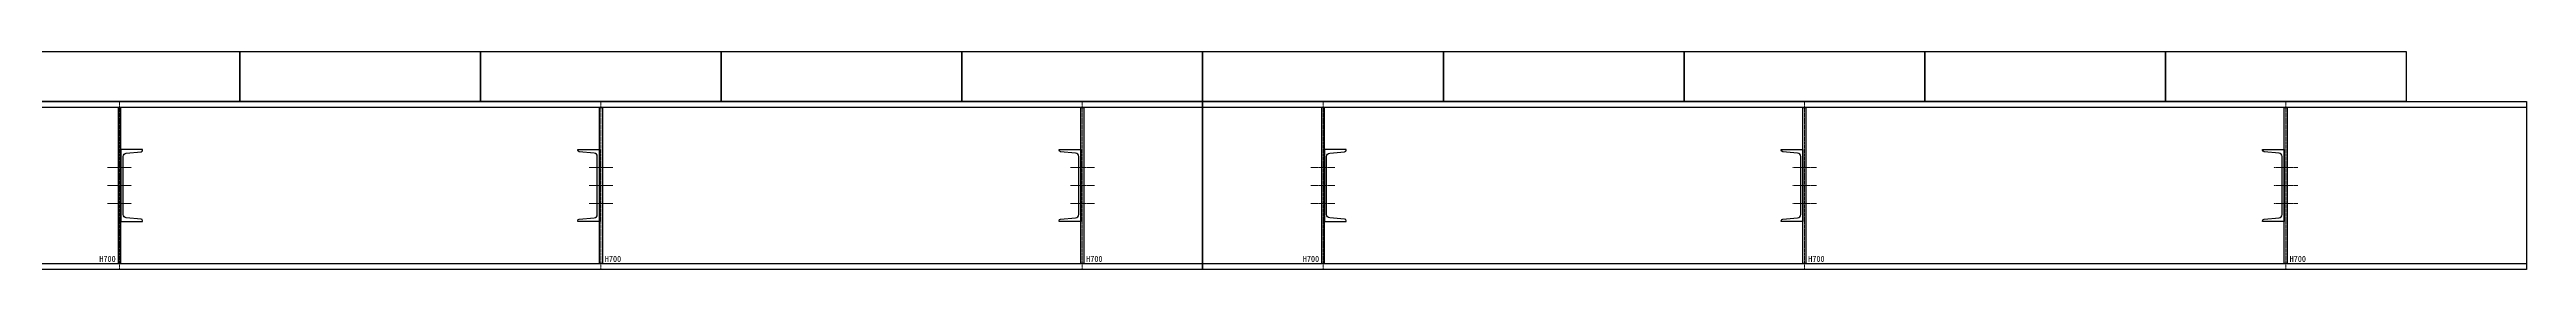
# Model space of a CAD drawing. Extents: x 146707 to 337808, y -286669 to -179901.
# Drawn here: x 179641 to 189931, y -238350 to -237442 of the extents above; entities that cross this region are included whole.
import ezdxf

# ---------------------------------------------------------------- set-up
doc = ezdxf.new("R2010")
doc.units = 0
doc.linetypes.add('CENTER', pattern=[2, 1.25, -0.25, 0.25, -0.25])
doc.layers.get('0').update_dxf_attribs({"linetype": 'CONTINUOUS'})
doc.layers.get('Defpoints').update_dxf_attribs({"linetype": 'CONTINUOUS', "true_color": 0x5f994c})
doc.layers.add('D-BMK', color=2, linetype='CENTER', lineweight=13)
for name, color, linetype in [('D-STR-FUKKOUBAN', 1, 'CONTINUOUS'), ('D-STR-STF', 7, 'CONTINUOUS'), ('D-STR-SYUKETA', 1, 'CONTINUOUS'), ('D-STR-TAIKEIKOU', 1, 'CONTINUOUS')]:
    doc.layers.add(name, color=color, linetype=linetype)
doc.styles.add('ＭＳ ゴシック', font='')
doc.styles.get('ＭＳ ゴシック').set_extended_font_data('MS Gothic')

# ---------------------------------------------------------------- blocks, each defined once
blk = doc.blocks.new('*U348')
at = {"layer": 'D-STR-SYUKETA', "linetype": 'Continuous'}
for points in [[(0, 350), (5000, 350), (5000, -350), (0, -350)], [(0, 326), (5000, 326), (5000, -326), (0, -326)]]:
    blk.add_lwpolyline(points, close=True, dxfattribs=at)
blk = doc.blocks.new('*U349')
at = {"layer": 'D-STR-SYUKETA', "linetype": 'Continuous'}
for points in [[(0, 350), (5500, 350), (5500, -350), (0, -350)], [(0, 326), (5500, 326), (5500, -326), (0, -326)]]:
    blk.add_lwpolyline(points, close=True, dxfattribs=at)
blk = doc.blocks.new('*U354')
at = {"layer": 'D-STR-FUKKOUBAN'}
for points in [[(0, 0), (1000, 0), (1000, -208), (0, -208)], [(1000, 0), (2000, 0), (2000, -208), (1000, -208)], [(2000, 0), (3000, 0), (3000, -208), (2000, -208)], [(3000, 0), (4000, 0), (4000, -208), (3000, -208)], [(4000, 0), (5000, 0), (5000, -208), (4000, -208)]]:
    blk.add_lwpolyline(points, close=True, dxfattribs=at)
blk = doc.blocks.new('C300X90X9X13')
at = {"color": 0, "linetype": 'ByBlock', "lineweight": -2}
blk.add_lwpolyline([(22, 15), (84, 10, -0.388879), (90, 3), (90, 0), (0, 0), (0, 300), (90, 300), (90, 297, -0.388879), (84, 290), (22, 285, 0.388879), (9, 271), (9, 29, 0.388879)], format="xyb", close=True, dxfattribs=at)
blk = doc.blocks.new('*U351')
at = {"layer": 'D-BMK'}
blk.add_line((0, -700), (0, 0), dxfattribs=at)
at = {"layer": 'D-BMK', "linetype": 'CENTER', "ltscale": 2}
for p, q in [((50, -275), (-50, -275)), ((50, -350), (-50, -350)), ((50, -425), (-50, -425))]:
    blk.add_line(p, q, dxfattribs=at)
at = {"layer": 'D-STR-STF', "color": 0}
blk.add_lwpolyline([(-6, -25), (6, -25), (6, -675), (-6, -675)], close=True, dxfattribs=at)
at = {"layer": 'D-STR-TAIKEIKOU', "rotation": 180}
blk.add_blockref('C300X90X9X13', (-6, -200), dxfattribs=at)
at = {"layer": 'Defpoints', "insert": (16, -669), "char_height": 25, "attachment_point": 7, "style": 'ＭＳ ゴシック'}
blk.add_mtext('\\A1;H700', dxfattribs=at)
blk = doc.blocks.new('*U352')
at = {"layer": 'D-BMK'}
blk.add_line((0, -700), (0, 0), dxfattribs=at)
at = {"layer": 'D-BMK', "linetype": 'CENTER', "ltscale": 2}
for p, q in [((-50, -275), (50, -275)), ((-50, -350), (50, -350)), ((-50, -425), (50, -425))]:
    blk.add_line(p, q, dxfattribs=at)
at = {"layer": 'D-STR-STF', "color": 0}
blk.add_lwpolyline([(6, -25), (-6, -25), (-6, -675), (6, -675)], close=True, dxfattribs=at)
at = {"layer": 'D-STR-TAIKEIKOU', "xscale": -1, "rotation": 180}
blk.add_blockref('C300X90X9X13', (6, -200), dxfattribs=at)
at = {"layer": 'Defpoints', "insert": (-16, -669), "char_height": 25, "attachment_point": 9, "style": 'ＭＳ ゴシック'}
blk.add_mtext('\\A1;H700', dxfattribs=at)
blk = doc.blocks.new('*U353')
at = {"layer": 'D-BMK'}
blk.add_line((0, -700), (0, 0), dxfattribs=at)
at = {"layer": 'D-BMK', "linetype": 'CENTER', "ltscale": 2}
for p, q in [((-50, -275), (50, -275)), ((-50, -350), (50, -350)), ((-50, -425), (50, -425))]:
    blk.add_line(p, q, dxfattribs=at)
at = {"layer": 'D-STR-STF', "color": 0}
blk.add_lwpolyline([(6, -25), (-6, -25), (-6, -675), (6, -675)], close=True, dxfattribs=at)
at = {"layer": 'D-STR-TAIKEIKOU', "xscale": -1, "rotation": 180}
blk.add_blockref('C300X90X9X13', (6, -200), dxfattribs=at)
at = {"layer": 'Defpoints', "insert": (-16, -669), "char_height": 25, "attachment_point": 9, "style": 'ＭＳ ゴシック'}
blk.add_mtext('\\A1;H700', dxfattribs=at)

msp = doc.modelspace()

# ---------------------------------------------------------------- block references
at = {"layer": 'D-STR-FUKKOUBAN'}
for p in [(179431.4, -237441.6), (184431.4, -237441.6)]:
    msp.add_blockref('*U354', p, dxfattribs=at)
at = {"layer": 'D-STR-SYUKETA'}
for name, p in [('*U348', (179431.4, -237999.6)), ('*U349', (184431.4, -237999.6))]:
    msp.add_blockref(name, p, dxfattribs=at)
at = {"layer": 'D-STR-TAIKEIKOU', "color": 0}
for name, p in [('*U352', (179931.4, -237649.6)), ('*U351', (181931.4, -237649.6)), ('*U351', (183931.4, -237649.6)), ('*U353', (184931.4, -237649.6)), ('*U351', (186931.4, -237649.6)), ('*U351', (188931.4, -237649.6))]:
    msp.add_blockref(name, p, dxfattribs=at)

doc.saveas('drawing.dxf')
